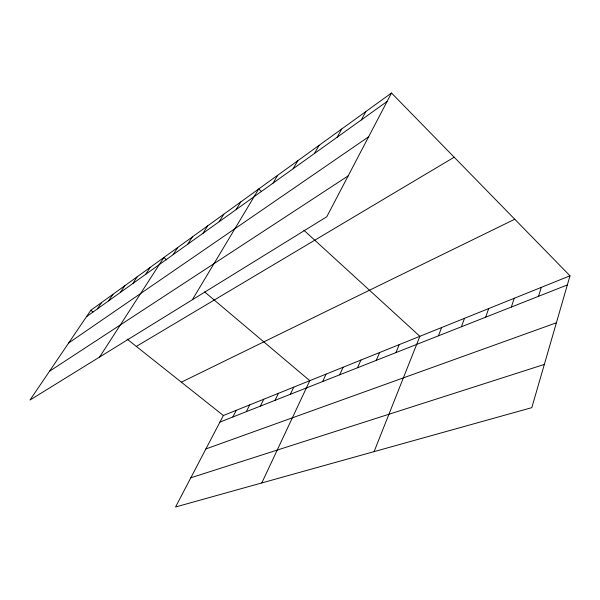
<?xml version="1.0" encoding="UTF-8"?>
<svg xmlns="http://www.w3.org/2000/svg" width="600" height="600" viewBox="0 0 600 600"><rect width="100%" height="100%" fill="white"/><g stroke="black" fill="none" stroke-linecap="round" stroke-linejoin="round"><path stroke-width="0.9" d="M570 275.798L531.81 407.647L175.553 506.985L223.365 415.515L570 275.798L391.507 93.015L90.817 310.298L30 400.02L326.79 216.743L391.507 93.015M538.515 296.317L541.298 287.37M511.335 307.043L514.237 298.275M485.678 317.175L488.678 308.572M461.415 326.752L464.505 318.322M438.442 335.82L441.6 327.555M374.085 451.627L419.873 336.308L303.892 230.265M395.963 352.59L399.232 344.632M376.282 360.36L379.597 352.545M357.548 367.755L360.9 360.082M339.69 374.805L343.065 367.267M322.65 381.532L326.048 374.13M261.795 482.94L309.788 380.678L204.593 291.9M290.34 394.29L293.767 387.135M275.017 400.335L278.452 393.308M260.355 406.125L263.798 399.217M246.315 411.668L249.75 404.88M232.845 416.985L236.288 410.303M361.305 119.94L365.812 111.585M337.163 137.227L341.722 128.993M314.49 153.458L319.087 145.35M293.168 168.727L297.78 160.74M273.06 183.12L277.695 175.252M192.353 299.76L258.72 188.962L261.442 191.453M236.138 209.55L240.772 201.93M219.15 221.722L223.77 214.222M203.025 233.257L207.645 225.877M187.725 244.215L192.315 236.947M173.167 254.64L177.743 247.485M99.615 357.03L163.852 257.513L166.695 259.913M145.703 274.298L150.225 267.368M132.743 283.582L137.235 276.75M120.375 292.433L124.83 285.712M108.562 300.892L112.988 294.27M97.275 308.978L101.655 302.46M86.468 316.71L387.075 101.498M68.648 342.998L368.61 136.8M49.47 371.295L348.165 175.882M136.328 346.425L454.2 157.208M181.358 382.17L514.763 219.233M219.93 422.085L567.352 284.933M205.89 448.942L556.388 322.8M190.815 477.787L544.327 364.433M90.817 310.298L93.008 312.038M127.065 339.067L223.365 415.515"/></g></svg>
